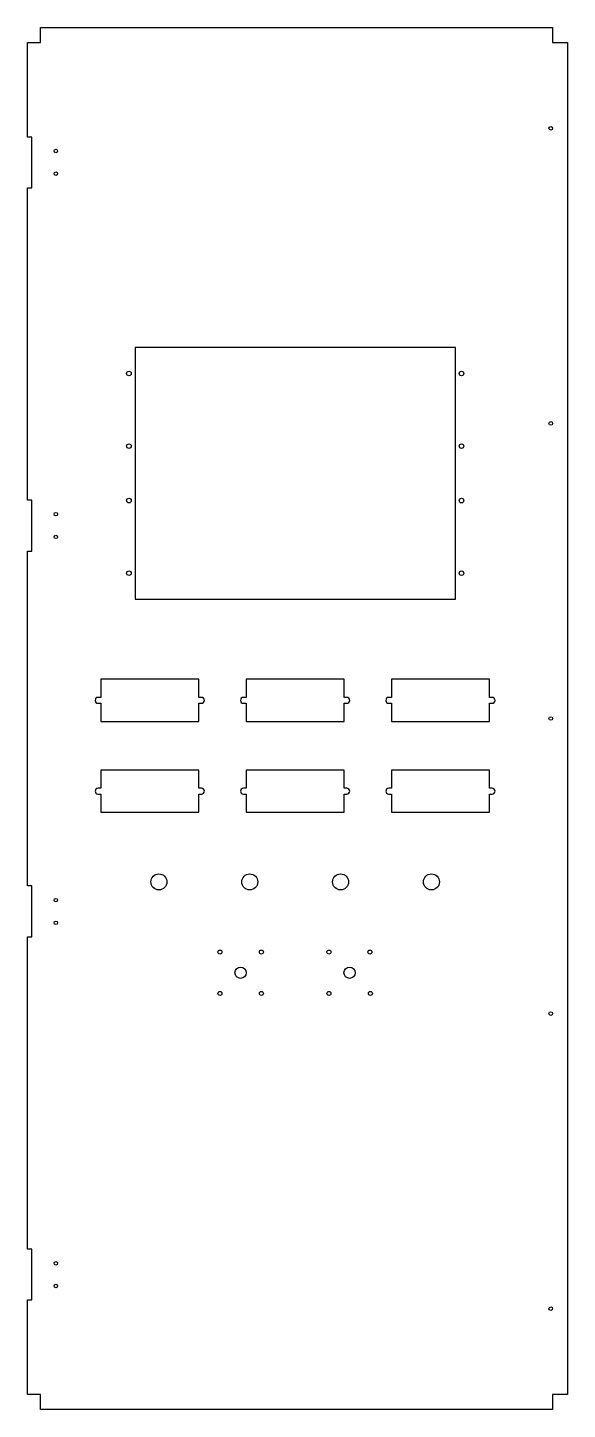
# Model space of a CAD drawing. Header units: inches. Extents: x -14.7 to 15, y -38 to 38.
import ezdxf

# ---------------------------------------------------------------- set-up
doc = ezdxf.new("R2010")
doc.units = ezdxf.units.IN
doc.header["$MEASUREMENT"] = 0

msp = doc.modelspace()

# ---------------------------------------------------------------- linework, layer by layer
at = {"color": 7, "linetype": 'Continuous', "lineweight": 25}
for p, q in [((-14.025, 38.044), (14.155, 38.044)), ((-14.025, 37.22), (-14.025, 38.044)), ((14.155, 38.044), (14.155, 37.22)), ((-14.729, 32.02), (-14.729, 37.22)), ((-14.729, 37.22), (-14.025, 37.22)), ((14.155, 37.22), (14.979, 37.22)), ((14.979, 37.22), (14.979, -37.22)), ((-14.499, 32.02), (-14.729, 32.02)), ((-14.499, 29.22), (-14.499, 32.02)), ((-14.729, 12.02), (-14.729, 29.22)), ((-14.729, 29.22), (-14.499, 29.22)), ((8.815, 20.43), (-8.815, 20.43)), ((-8.815, 20.43), (-8.815, 6.58)), ((8.815, 6.58), (8.815, 20.43)), ((-14.499, 12.02), (-14.729, 12.02)), ((-14.499, 9.22), (-14.499, 12.02)), ((-14.729, -9.22), (-14.729, 9.22)), ((-14.729, 9.22), (-14.499, 9.22)), ((-8.815, 6.58), (8.815, 6.58)), ((-5.315, 2.16), (-10.695, 2.16)), ((-10.695, 2.16), (-10.695, 1.16)), ((-5.315, 1.16), (-5.315, 2.16)), ((2.685, 2.16), (-2.695, 2.16)), ((-2.695, 2.16), (-2.695, 1.16)), ((2.685, 1.16), (2.685, 2.16)), ((10.685, 2.16), (5.305, 2.16)), ((5.305, 2.16), (5.305, 1.16)), ((10.685, 1.16), (10.685, 2.16)), ((-10.695, 1.16), (-10.855, 1.16)), ((-10.855, 0.84), (-10.695, 0.84)), ((-10.695, 0.84), (-10.695, -0.16)), ((-5.162, 1.16), (-5.315, 1.16)), ((-5.315, 0.84), (-5.162, 0.84)), ((-5.315, -0.16), (-5.315, 0.84)), ((-2.695, 1.16), (-2.855, 1.16)), ((-2.855, 0.84), (-2.695, 0.84)), ((-2.695, 0.84), (-2.695, -0.16)), ((2.838, 1.16), (2.685, 1.16)), ((2.685, 0.84), (2.838, 0.84)), ((2.685, -0.16), (2.685, 0.84)), ((5.305, 1.16), (5.145, 1.16)), ((5.145, 0.84), (5.305, 0.84)), ((5.305, 0.84), (5.305, -0.16)), ((10.838, 1.16), (10.685, 1.16)), ((10.685, 0.84), (10.838, 0.84)), ((10.685, -0.16), (10.685, 0.84)), ((-10.695, -0.16), (-5.315, -0.16)), ((-2.695, -0.16), (2.685, -0.16)), ((5.305, -0.16), (10.685, -0.16)), ((-5.315, -2.84), (-10.695, -2.84)), ((-10.695, -2.84), (-10.695, -3.84)), ((-5.315, -3.84), (-5.315, -2.84)), ((2.685, -2.84), (-2.695, -2.84)), ((-2.695, -2.84), (-2.695, -3.84)), ((2.685, -3.84), (2.685, -2.84)), ((10.685, -2.84), (5.305, -2.84)), ((5.305, -2.84), (5.305, -3.84)), ((10.685, -3.84), (10.685, -2.84)), ((-10.695, -3.84), (-10.855, -3.84)), ((-10.855, -4.16), (-10.695, -4.16)), ((-10.695, -4.16), (-10.695, -5.16)), ((-5.162, -3.84), (-5.315, -3.84)), ((-5.315, -4.16), (-5.162, -4.16)), ((-5.315, -5.16), (-5.315, -4.16)), ((-2.695, -3.84), (-2.855, -3.84)), ((-2.855, -4.16), (-2.695, -4.16)), ((-2.695, -4.16), (-2.695, -5.16)), ((2.838, -3.84), (2.685, -3.84)), ((2.685, -4.16), (2.838, -4.16)), ((2.685, -5.16), (2.685, -4.16)), ((5.305, -3.84), (5.145, -3.84)), ((5.145, -4.16), (5.305, -4.16)), ((5.305, -4.16), (5.305, -5.16)), ((10.838, -3.84), (10.685, -3.84)), ((10.685, -4.16), (10.838, -4.16)), ((10.685, -5.16), (10.685, -4.16)), ((-10.695, -5.16), (-5.315, -5.16)), ((-2.695, -5.16), (2.685, -5.16)), ((5.305, -5.16), (10.685, -5.16)), ((-14.499, -9.22), (-14.729, -9.22)), ((-14.499, -12.02), (-14.499, -9.22)), ((-14.729, -29.22), (-14.729, -12.02)), ((-14.729, -12.02), (-14.499, -12.02)), ((-14.499, -29.22), (-14.729, -29.22)), ((-14.499, -32.02), (-14.499, -29.22)), ((-14.729, -37.22), (-14.729, -32.02)), ((-14.729, -32.02), (-14.499, -32.02)), ((-14.025, -37.22), (-14.729, -37.22)), ((-14.025, -38.044), (-14.025, -37.22)), ((14.979, -37.22), (14.155, -37.22)), ((14.155, -37.22), (14.155, -38.044)), ((14.155, -38.044), (-14.025, -38.044))]:
    msp.add_line(p, q, dxfattribs=at)
for centre, radius in [((14.065, 32.5), 0.1), ((-13.175, 31.25), 0.095), ((-13.175, 30), 0.095), ((-9.155, 19), 0.125), ((9.155, 19), 0.125), ((14.065, 16.25), 0.1), ((-9.155, 15), 0.125), ((9.155, 15), 0.125), ((-9.155, 12), 0.125), ((9.155, 12), 0.125), ((-13.175, 11.25), 0.095), ((-13.175, 10), 0.095), ((-9.155, 8), 0.125), ((9.155, 8), 0.125), ((14.065, 0), 0.1), ((-7.505, -9), 0.44), ((-2.505, -9), 0.44), ((2.495, -9), 0.44), ((7.495, -9), 0.44), ((-13.175, -10), 0.095), ((-13.175, -11.25), 0.095), ((-4.145, -12.86), 0.11), ((-1.865, -12.86), 0.11), ((1.855, -12.86), 0.11), ((4.109, -12.86), 0.11), ((-3.005, -14), 0.312), ((2.995, -14), 0.312), ((-4.145, -15.14), 0.11), ((-1.865, -15.14), 0.11), ((1.855, -15.14), 0.11), ((4.135, -15.14), 0.11), ((14.065, -16.25), 0.1), ((-13.175, -30), 0.095), ((-13.175, -31.25), 0.095), ((14.065, -32.5), 0.1)]:
    msp.add_circle(centre, radius, dxfattribs=at)
for centre, start, end in [((-10.855, 1), 90, 270), ((-5.162, 1), 270, 90), ((-2.855, 1), 90, 270), ((2.838, 1), 270, 90), ((5.145, 1), 90, 270), ((10.838, 1), 270, 90), ((-10.855, -4), 90, 270), ((-5.162, -4), 270, 90), ((-2.855, -4), 90, 270), ((2.838, -4), 270, 90), ((5.145, -4), 90, 270), ((10.838, -4), 270, 90)]:
    msp.add_arc(centre, 0.16, start, end, dxfattribs=at)

doc.saveas('drawing.dxf')
